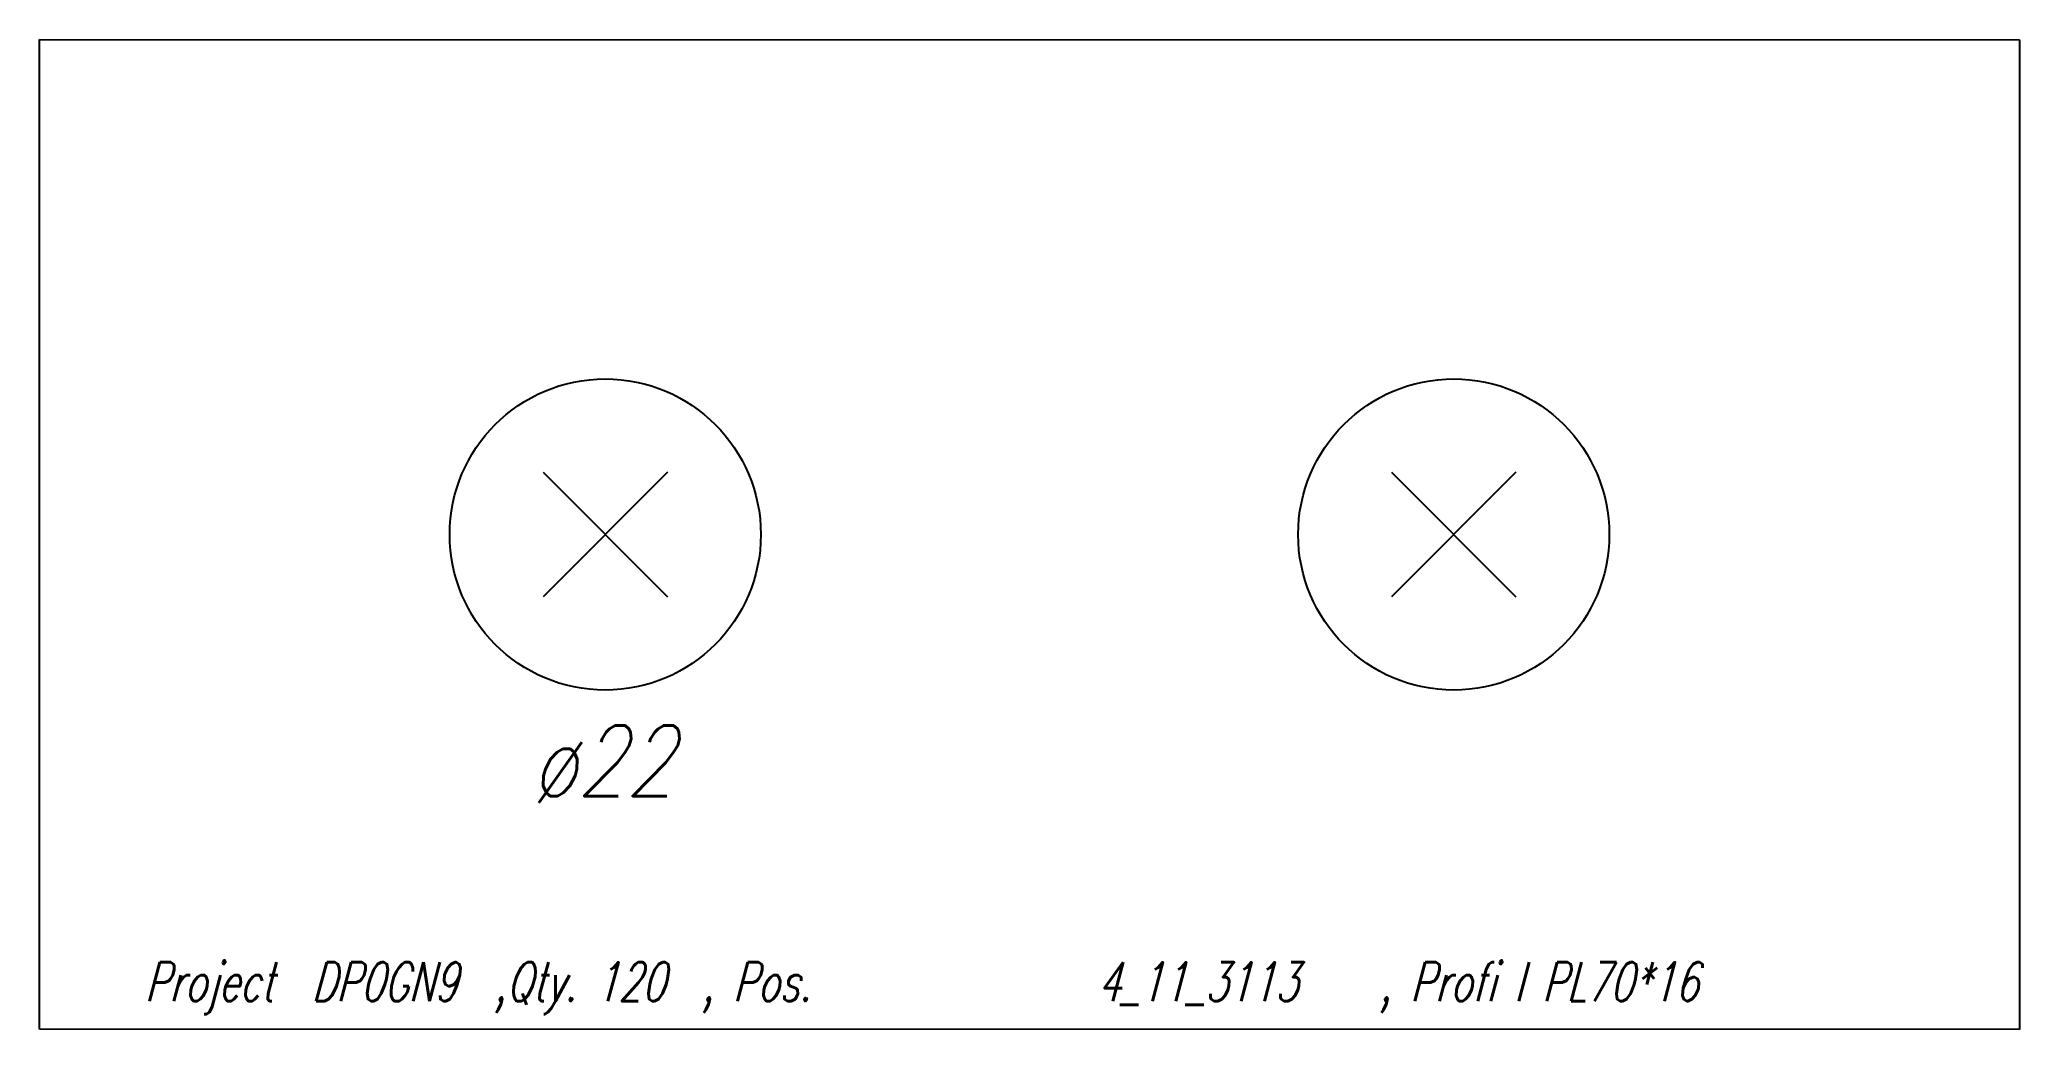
# Model space of a CAD drawing. Extents: x 0 to 140, y -35 to 35.
import ezdxf

# ---------------------------------------------------------------- set-up
doc = ezdxf.new("R2010")
doc.units = 0
doc.header["$LTSCALE"] = 10
for name, color, linetype in [('BEZ_SCHRAUBEN', 7, 'CONTINUOUS'), ('SCHRAUBEN', 7, 'CONTINUOUS'), ('TEILE', 7, 'CONTINUOUS'), ('UNTERSCHRIFT', 7, 'CONTINUOUS')]:
    doc.layers.add(name, color=color, linetype=linetype)
doc.styles.get("Standard").update_dxf_attribs({"font": 'ROMANS'})

msp = doc.modelspace()

# ---------------------------------------------------------------- linework, layer by layer
at = {"layer": 'SCHRAUBEN', "color": 6}
for p, q in [((44.400002, 4.402398), (35.599998, -4.397603)), ((35.599998, 4.402398), (44.400002, -4.397603)), ((104.399994, 4.400433), (95.600006, -4.399568)), ((95.600006, 4.400433), (104.399994, -4.399568))]:
    msp.add_line(p, q, dxfattribs=at)
at = {"layer": 'SCHRAUBEN', "color": 2}
for centre in [(40, 0.002397), (100, 0.000432)]:
    msp.add_circle(centre, 11, dxfattribs=at)
at = {"layer": 'TEILE', "color": 2}
for p, q in [((-0.000005, 35.004456), (140, 34.998066)), ((0.000005, -34.995712), (-0.000005, 35.004456)), ((140, 34.998066), (140, -35.002102)), ((140, -35.002102), (0.000005, -34.995712))]:
    msp.add_line(p, q, dxfattribs=at)

# ---------------------------------------------------------------- texts
at = {"layer": 'BEZ_SCHRAUBEN', "color": 2, "oblique": 15, "width": 0.8}
msp.add_text(' ø22', height=5, dxfattribs=at).set_placement((32, -18.497602))
at = {"layer": 'UNTERSCHRIFT', "color": 2, "oblique": 15, "width": 0.7}
for s, p in [('Project  DP0GN9  ,Qty. 120  , Pos. ', (7.437593, -32.996056)), ('4_11_3113', (74.812592, -32.99913)), ('  , Profi l PL70*16', (92.137596, -32.99992))]:
    msp.add_text(s, height=2.75, rotation=-0.002677, dxfattribs=at).set_placement(p)

doc.saveas('drawing.dxf')
